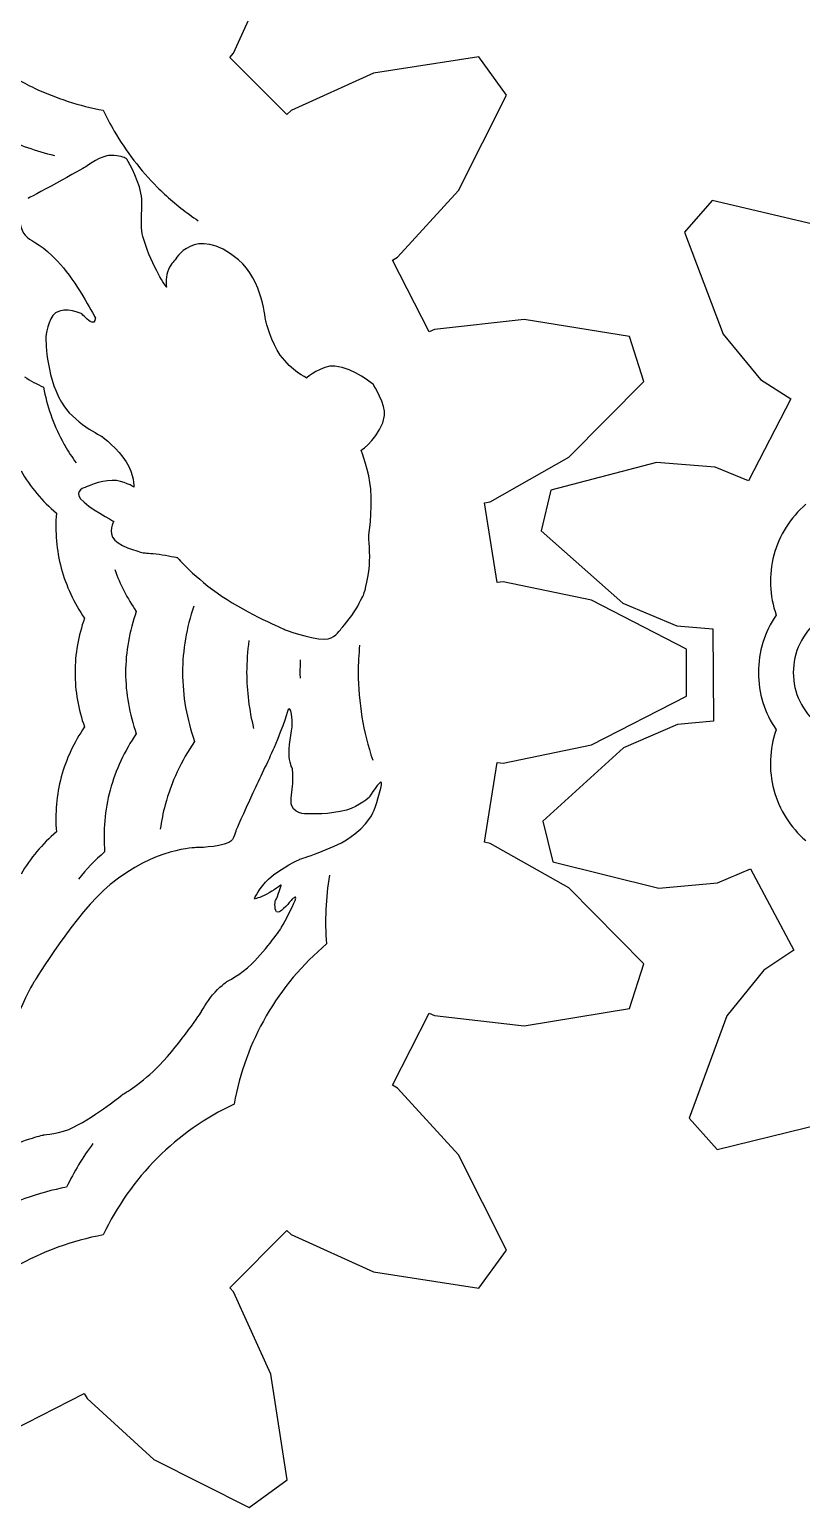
# Model space of a CAD drawing. Extents: x 39 to 360, y -214 to 103.
# Drawn here: x 160.2 to 212.3, y -201.7 to -102 of the extents above; entities that cross this region are included whole.
import ezdxf

# ---------------------------------------------------------------- set-up
doc = ezdxf.new("R2010")
doc.units = 0
doc.layers.add('Cogs_-_Cut', color=7, linetype='CONTINUOUS')
doc.layers.add('Cogs_-_Etch', color=7, linetype='CONTINUOUS')

msp = doc.modelspace()

# ---------------------------------------------------------------- linework, layer by layer
at = {"layer": 'Cogs_-_Cut', "color": 7}
for p, q in [((174.023624, -103.545687), (176.542677, -97.992745)), ((173.760144, -103.836729), (174.023624, -103.545687)), ((177.606523, -107.68311), (173.760144, -103.836729)), ((190.565044, -103.805862), (183.450507, -104.900574)), ((192.432009, -106.376179), (190.565044, -103.805862)), ((183.450507, -104.900574), (177.897564, -107.419631)), ((189.193068, -112.8039), (192.432009, -106.376179)), ((177.897564, -107.419631), (177.606523, -107.68311)), ((185.081553, -117.306778), (189.193068, -112.8039)), ((206.308853, -113.495124), (204.450157, -115.616752)), ((213.482369, -115.171369), (206.308853, -113.495124)), ((204.450157, -115.616752), (207.052443, -122.508046)), ((184.740352, -117.501907), (185.081553, -117.306778)), ((187.210347, -122.348743), (184.740352, -117.501907)), ((193.627595, -121.508692), (187.568086, -122.187789)), ((200.732209, -122.665693), (193.627595, -121.508692)), ((187.568086, -122.187789), (187.210347, -122.348743)), ((207.052443, -122.508046), (209.578662, -125.562328)), ((201.713925, -125.687454), (200.732209, -122.665693)), ((209.578662, -125.562328), (211.629185, -126.873671)), ((196.646602, -130.799425), (201.713925, -125.687454)), ((211.629185, -126.873671), (208.771132, -132.390783)), ((191.345013, -133.811266), (196.646602, -130.799425)), ((202.56555, -131.170392), (195.434481, -133.01972)), ((206.517215, -131.471907), (202.56555, -131.170392)), ((208.771132, -132.390783), (206.517215, -131.471907)), ((195.434481, -133.01972), (194.774673, -135.762017)), ((190.960815, -133.891742), (191.345013, -133.811266)), ((191.811893, -139.264991), (190.960815, -133.891742)), ((194.774673, -135.762017), (200.281867, -140.655155)), ((192.202153, -139.221994), (191.811893, -139.264991)), ((198.175121, -140.448447), (192.202153, -139.221994)), ((204.57418, -143.744715), (198.175121, -140.448447)), ((200.281867, -140.655155), (203.937526, -142.185327)), ((203.937526, -142.185327), (206.362873, -142.393136)), ((206.362873, -142.393136), (206.396497, -148.606436)), ((204.57418, -146.921369), (204.57418, -143.744715)), ((198.175121, -150.217637), (204.57418, -146.921369)), ((203.973354, -148.84015), (200.334231, -150.410011)), ((206.396497, -148.606436), (203.973354, -148.84015)), ((192.202153, -151.44409), (198.175121, -150.217637)), ((200.334231, -150.410011), (194.879956, -155.361577)), ((190.960815, -156.774342), (191.811893, -151.401097)), ((191.811893, -151.401097), (192.202153, -151.44409)), ((194.879956, -155.361577), (195.569527, -158.096709)), ((191.345013, -156.854821), (190.960815, -156.774342)), ((196.646602, -159.86666), (191.345013, -156.854821)), ((195.569527, -158.096709), (202.719342, -159.869417)), ((206.668246, -159.525459), (208.912243, -158.582328)), ((208.912243, -158.582328), (211.829275, -164.068573)), ((201.713925, -164.97863), (196.646602, -159.86666)), ((202.719342, -159.869417), (206.668246, -159.525459)), ((211.829275, -164.068573), (209.792536, -165.401413)), ((200.732209, -168.000392), (201.713925, -164.97863)), ((209.792536, -165.401413), (207.299388, -168.482707)), ((184.740352, -173.164178), (187.210347, -168.316791)), ((187.210347, -168.316791), (187.568086, -168.477745)), ((187.568086, -168.477745), (193.627595, -169.157393)), ((193.627595, -169.157393), (200.732209, -168.000392)), ((207.299388, -168.482707), (204.770965, -175.402115)), ((185.081553, -173.359306), (184.740352, -173.164178)), ((189.193068, -177.86219), (185.081553, -173.359306)), ((204.770965, -175.402115), (206.652814, -177.503344)), ((206.652814, -177.503344), (213.807588, -175.749926)), ((192.432009, -184.289914), (189.193068, -177.86219)), ((173.760144, -186.82935), (177.606523, -182.982971)), ((177.606523, -182.982971), (177.897564, -183.246454)), ((177.897564, -183.246454), (183.450507, -185.765513)), ((190.565044, -186.860225), (192.432009, -184.289914)), ((183.450507, -185.765513), (190.565044, -186.860225)), ((174.023624, -187.120405), (173.760144, -186.82935)), ((176.542677, -192.673353), (174.023624, -187.120405)), ((177.637392, -199.787865), (176.542677, -192.673353)), ((159.094509, -196.432638), (163.941345, -193.963194)), ((163.941345, -193.963194), (164.136476, -194.303836)), ((164.136476, -194.303836), (168.639355, -198.415362)), ((168.639355, -198.415362), (175.067076, -201.65485)), ((175.067076, -201.65485), (177.637392, -199.787865))]:
    msp.add_line(p, q, dxfattribs=at)
at = {"layer": 'Cogs_-_Etch', "color": 7}
for p, q in [((165.960448, -110.446351), (165.960448, -110.446351)), ((177.769136, -147.784049), (177.769131, -147.78347)), ((166.552996, -173.784305), (166.552996, -173.784305))]:
    msp.add_line(p, q, dxfattribs=at)
for points in [[(159.269574, -105.218613), (159.699571, -105.465137), (160.139417, -105.69444), (160.587648, -105.905988)], [(160.587648, -105.905988), (162.059761, -106.60076), (163.622335, -107.104002), (165.22367, -107.396776)], [(165.22367, -107.396776), (165.452061, -107.878823), (165.701201, -108.351009), (165.969981, -108.811742)], [(158.38277, -109.190753), (159.512316, -109.735284), (160.701584, -110.156009), (161.92235, -110.442597)], [(165.969981, -108.811742), (166.769999, -110.183103), (167.743999, -111.453026), (168.862637, -112.579711)], [(165.455535, -110.482182), (164.784885, -110.625683), (164.006939, -111.237347), (164.006939, -111.237347)], [(165.960448, -110.446351), (165.80356, -110.437038), (165.632632, -110.44494), (165.455535, -110.482182)], [(166.774591, -110.655814), (166.774591, -110.655814), (166.431104, -110.474308), (165.960448, -110.446351)], [(167.763472, -112.991312), (167.5488, -111.868175), (166.774591, -110.655814), (166.774591, -110.655814)], [(164.006939, -111.237347), (164.006939, -111.237347), (163.009334, -111.79434), (162.069969, -112.310011)], [(162.069969, -112.310011), (161.075251, -112.854387), (160.138511, -113.352359), (160.138511, -113.352359)], [(168.862637, -112.579711), (169.025866, -112.741856), (169.192104, -112.900965), (169.361225, -113.056946)], [(167.9575, -116.129381), (167.612729, -115.037091), (167.967462, -114.07294), (167.763472, -112.991312)], [(169.361225, -113.056946), (170.072047, -113.712548), (170.833771, -114.312931), (171.636955, -114.851456)], [(159.531623, -114.146109), (159.645096, -116.765817), (160.351035, -115.410812), (162.5374, -118.027768)], [(174.342227, -117.479859), (171.38295, -115.033752), (170.049912, -117.522853), (170.049912, -117.522853)], [(169.486572, -119.34407), (169.486572, -119.34407), (168.519794, -117.957024), (167.9575, -116.129381)], [(170.049912, -117.522853), (170.049912, -117.522853), (169.704955, -117.822582), (169.55437, -118.316603)], [(176.191003, -121.636022), (176.191003, -121.636022), (175.9885, -118.846393), (174.342227, -117.479859)], [(162.5374, -118.027768), (163.555779, -119.250547), (164.690448, -121.411127), (164.690448, -121.411127)], [(169.55437, -118.316603), (169.429007, -118.724713), (169.486572, -119.34407), (169.486572, -119.34407)], [(163.780941, -121.132763), (163.780941, -121.132763), (162.682276, -120.621602), (162.009887, -121.067169)], [(162.009887, -121.067169), (161.4826, -121.405506), (161.350082, -122.714198), (161.350082, -122.714198)], [(164.444604, -121.704924), (164.210876, -121.632641), (163.780941, -121.132763), (163.780941, -121.132763)], [(164.690448, -121.411127), (164.690448, -121.411127), (164.671002, -121.772301), (164.444604, -121.704924)], [(177.173819, -123.918054), (176.584514, -123.108228), (176.191003, -121.636022), (176.191003, -121.636022)], [(161.350082, -122.714198), (161.350082, -122.714198), (161.31041, -125.184769), (162.396842, -127.094708)], [(178.941566, -125.462007), (178.941566, -125.462007), (177.936621, -124.98392), (177.173819, -123.918054)], [(180.858143, -124.664949), (179.970865, -124.579032), (178.941566, -125.462007), (178.941566, -125.462007)], [(159.916822, -125.388152), (160.327763, -125.645832), (160.753769, -125.879476), (161.192117, -126.08716)], [(183.457122, -125.908491), (183.457122, -125.908491), (182.150916, -124.798432), (180.858143, -124.664949)], [(161.192117, -126.08716), (161.421205, -127.341536), (161.845622, -128.559974), (162.44458, -129.685629)], [(184.21339, -127.994841), (184.323053, -127.303778), (183.457122, -125.908491), (183.457122, -125.908491)], [(162.396842, -127.094708), (163.153392, -128.428196), (165.15402, -129.417529), (165.15402, -129.417529)], [(182.628647, -130.338609), (182.628647, -130.338609), (183.994109, -129.382988), (184.21339, -127.994841)], [(165.15402, -129.417529), (165.15402, -129.417529), (166.239794, -130.267938), (166.770183, -131.115271)], [(162.44458, -129.685629), (162.504631, -129.798492), (162.56644, -129.910422), (162.629983, -130.021363)], [(162.629983, -130.021363), (162.863028, -130.422153), (163.118749, -130.80972), (163.395285, -131.18183)], [(183.275772, -132.946961), (183.18703, -131.824676), (182.628647, -130.338609), (182.628647, -130.338609)], [(166.770183, -131.115271), (167.305284, -131.969603), (167.296042, -132.821282), (167.296042, -132.821282)], [(159.672686, -131.728808), (160.29971, -132.807168), (161.11152, -133.777786), (162.06207, -134.585529)], [(165.832564, -132.366531), (164.963224, -132.373248), (164.038909, -132.830101), (164.038909, -132.830101)], [(167.296042, -132.821282), (167.296042, -132.821282), (166.581774, -132.369353), (165.832564, -132.366531)], [(164.038909, -132.830101), (164.038909, -132.830101), (163.223025, -133.040735), (163.696605, -133.620546)], [(183.139072, -136.1396), (183.139072, -136.1396), (183.397728, -134.515653), (183.275772, -132.946961)], [(162.06207, -134.585529), (161.960955, -135.827298), (162.072568, -137.086145), (162.390551, -138.290762)], [(163.696605, -133.620546), (164.167199, -134.191705), (165.926824, -135.128671), (165.926824, -135.128671)], [(212.645453, -133.981249), (211.592674, -134.880051), (210.837152, -136.076933), (210.478587, -137.413952)], [(165.926824, -135.128671), (165.926824, -135.128671), (165.502395, -135.875318), (166.002891, -136.397568)], [(166.002891, -136.397568), (166.523619, -136.939067), (167.979547, -137.262977), (167.979547, -137.262977)], [(183.185373, -138.100824), (183.244211, -137.428926), (183.139072, -136.1396), (183.139072, -136.1396)], [(167.979547, -137.262977), (167.979547, -137.262977), (168.425741, -137.275733), (168.99599, -137.357233)], [(168.99599, -137.357233), (169.543067, -137.432206), (170.227405, -137.581027), (170.227405, -137.581027)], [(170.227405, -137.581027), (170.227405, -137.581027), (171.415735, -138.967771), (173.239244, -140.191032)], [(210.478587, -137.413952), (210.123941, -138.747047), (210.180364, -140.156194), (210.640462, -141.456666)], [(162.390551, -138.290762), (162.717139, -139.494657), (163.250101, -140.642238), (163.959207, -141.668471)], [(165.997105, -138.381079), (166.35934, -139.380707), (166.850068, -140.333792), (167.454504, -141.208542)], [(182.790152, -140.085749), (182.790152, -140.085749), (183.083702, -139.26483), (183.185373, -138.100824)], [(173.239244, -140.191032), (175.01478, -141.383359), (177.433441, -142.412429), (177.433441, -142.412429)], [(182.165075, -141.226765), (182.476233, -140.759843), (182.790152, -140.085749), (182.790152, -140.085749)], [(167.454504, -141.208542), (166.98286, -142.529136), (166.737501, -143.930183), (166.732337, -145.332461)], [(171.329864, -140.858417), (170.837324, -142.295456), (170.58128, -143.813284), (170.575681, -145.332393)], [(181.202652, -142.468653), (181.202652, -142.468653), (181.712066, -141.912757), (182.165075, -141.226765)], [(210.640462, -141.456666), (209.85629, -142.59719), (209.436307, -143.948651), (209.43592, -145.332746)], [(163.959207, -141.668471), (163.540161, -142.841802), (163.322161, -144.086613), (163.317575, -145.332517)], [(177.433441, -142.412429), (177.433441, -142.412429), (179.067, -143.070159), (180.182904, -143.089322)], [(180.182904, -143.089322), (180.784243, -143.098946), (181.202652, -142.468653), (181.202652, -142.468653)], [(213.467919, -141.833385), (212.407338, -142.685425), (211.790162, -143.972303), (211.789656, -145.332746)], [(175.058118, -143.179983), (174.956684, -143.892718), (174.904053, -144.612391), (174.9014, -145.33232)], [(182.527186, -143.487162), (182.464117, -144.100058), (182.43119, -144.716048), (182.428919, -145.332193)], [(178.523248, -144.472809), (178.507754, -144.759022), (178.499457, -145.045621), (178.498384, -145.33226)], [(163.317575, -145.332517), (163.321667, -146.579677), (163.539734, -147.825855), (163.959207, -149.000384)], [(166.732337, -145.332461), (166.736937, -146.736147), (166.982383, -148.138732), (167.454504, -149.460675)], [(170.575681, -145.332393), (170.580846, -146.912256), (170.857113, -148.49088), (171.388487, -149.978736)], [(174.9014, -145.33232), (174.905577, -146.600183), (175.064832, -147.867336), (175.372697, -149.097252)], [(178.498384, -145.33226), (178.498667, -145.456909), (178.500642, -145.581553), (178.503718, -145.70616)], [(182.428919, -145.332193), (182.435523, -147.341034), (182.768206, -149.348384), (183.408853, -151.25234)], [(209.43592, -145.332746), (209.438249, -146.712123), (209.857278, -148.058615), (210.638082, -149.19573)], [(211.789656, -145.332746), (211.791099, -146.691836), (212.407942, -147.977162), (213.467326, -148.828534)], [(177.700782, -147.834733), (177.700782, -147.834733), (177.395005, -148.895959), (176.748282, -150.393476)], [(177.769131, -147.78347), (177.729312, -147.787676), (177.700782, -147.834733), (177.700782, -147.834733)], [(177.76087, -150.776045), (177.76801, -150.05902), (178.017339, -149.02754), (177.980803, -148.539214)], [(177.980803, -148.539214), (177.932977, -147.88958), (177.835504, -147.777019), (177.769136, -147.784049)], [(163.959207, -149.000384), (163.250395, -150.025695), (162.717446, -151.172336), (162.390551, -152.375181)], [(167.454504, -149.460675), (166.656729, -150.614673), (166.056889, -151.905227), (165.688967, -153.259039)], [(210.638082, -149.19573), (210.175952, -150.500627), (210.120341, -151.914979), (210.478587, -153.252133)], [(171.388487, -149.978736), (170.490586, -151.277571), (169.815462, -152.730101), (169.40136, -154.253827)], [(176.748282, -150.393476), (176.325536, -151.367566), (175.773644, -152.474371), (175.320082, -153.452169)], [(177.989625, -151.788627), (177.989625, -151.788627), (177.752036, -151.425627), (177.76087, -150.776045)], [(162.390551, -152.375181), (162.071908, -153.580662), (161.959984, -154.840502), (162.06111, -156.083287)], [(178.0078, -152.809479), (178.046634, -152.162634), (177.989625, -151.788627), (177.989625, -151.788627)], [(184.001715, -152.756012), (183.923198, -152.51949), (183.190326, -153.725597), (183.190326, -153.725597)], [(165.688967, -153.259039), (165.33033, -154.615816), (165.204357, -156.03378), (165.318178, -157.432544)], [(175.320082, -153.452169), (174.675981, -154.838862), (174.186785, -155.953584), (174.186785, -155.953584)], [(177.952679, -154.333589), (177.818325, -153.966725), (177.98113, -153.270319), (178.0078, -152.809479)], [(183.501761, -154.626834), (183.501761, -154.626834), (184.078234, -152.971638), (184.001715, -152.756012)], [(210.478587, -153.252133), (210.83793, -154.583677), (211.591135, -155.77561), (212.639504, -156.671746)], [(169.40136, -154.253827), (169.258336, -154.794915), (169.14819, -155.344647), (169.071276, -155.898999)], [(179.12787, -154.867717), (179.12787, -154.867717), (178.179264, -154.946697), (177.952679, -154.333589)], [(183.190326, -153.725597), (183.190326, -153.725597), (182.529508, -154.360956), (181.638104, -154.612503)], [(181.638104, -154.612503), (180.522945, -154.925505), (179.12787, -154.867717), (179.12787, -154.867717)], [(181.715825, -156.575932), (183.17184, -155.620705), (183.501761, -154.626834), (183.501761, -154.626834)], [(162.06111, -156.083287), (161.111153, -156.890234), (160.299691, -157.859831), (159.672686, -158.937133)], [(174.186785, -155.953584), (174.186785, -155.953584), (174.079501, -156.622724), (173.701716, -156.791431)], [(165.318178, -157.432544), (164.668045, -157.984805), (164.075545, -158.604751), (163.55231, -159.27848)], [(171.500713, -157.143105), (171.500713, -157.143105), (168.719489, -157.137743), (165.69366, -159.639558)], [(173.701716, -156.791431), (172.904737, -157.143368), (171.500713, -157.143105), (171.500713, -157.143105)], [(178.47082, -157.933576), (178.47082, -157.933576), (180.769359, -157.197786), (181.715825, -156.575932)], [(176.379511, -159.268069), (177.262683, -158.495858), (178.47082, -157.933576), (178.47082, -157.933576)], [(175.408819, -160.608072), (175.408819, -160.608072), (175.801364, -159.772832), (176.379511, -159.268069)], [(180.487947, -159.005405), (180.231711, -160.532478), (180.164294, -162.091293), (180.289883, -163.634659)], [(165.69366, -159.639558), (163.338025, -161.586779), (160.567356, -166.178074), (160.567356, -166.178074)], [(176.253831, -160.290021), (175.795288, -160.531002), (175.408819, -160.608072), (175.408819, -160.608072)], [(177.239405, -159.646752), (177.239405, -159.646752), (176.70951, -160.05138), (176.253831, -160.290021)], [(176.83261, -160.745875), (176.83261, -160.745875), (176.967682, -160.476271), (177.038762, -160.278998)], [(177.038762, -160.278998), (177.159367, -159.958625), (177.239405, -159.646752), (177.239405, -159.646752)], [(178.170408, -160.714444), (178.361484, -160.183742), (177.883225, -160.724378), (177.883225, -160.724378)], [(177.003484, -161.507655), (176.727121, -161.513186), (176.83261, -160.745875), (176.83261, -160.745875)], [(177.883225, -160.724378), (177.883225, -160.724378), (177.252393, -161.50249), (177.003484, -161.507655)], [(177.226177, -162.575897), (177.226177, -162.575897), (178.045776, -161.071178), (178.170408, -160.714444)], [(175.252276, -164.981952), (176.293955, -163.961444), (177.226177, -162.575897), (177.226177, -162.575897)], [(180.289883, -163.634659), (178.672642, -165.008432), (177.291176, -166.659102), (176.223741, -168.493135)], [(173.531931, -166.196831), (173.531931, -166.196831), (174.493716, -165.728088), (175.252276, -164.981952)], [(160.567356, -166.178074), (160.567356, -166.178074), (159.870445, -167.331432), (159.415316, -168.562632)], [(172.605889, -167.082633), (173.064387, -166.533367), (173.531931, -166.196831), (173.531931, -166.196831)], [(171.843559, -168.216484), (171.843559, -168.216484), (172.227127, -167.53348), (172.605889, -167.082633)], [(169.015275, -171.828589), (170.485604, -170.282034), (171.843559, -168.216484), (171.843559, -168.216484)], [(176.223741, -168.493135), (175.168286, -170.334903), (174.428808, -172.357333), (174.047204, -174.44558)], [(166.552996, -173.784305), (166.552996, -173.784305), (167.880978, -173.021853), (169.015275, -171.828589)], [(163.218142, -176.005704), (164.807663, -175.194005), (166.552996, -173.784305), (166.552996, -173.784305)], [(174.047204, -174.44558), (172.129662, -175.354109), (170.368217, -176.590976), (168.862637, -178.086162)], [(161.185812, -176.524936), (161.185812, -176.524936), (162.385556, -176.430166), (163.218142, -176.005704)], [(159.564688, -177.02986), (159.564688, -177.02986), (159.976244, -176.879154), (160.272448, -176.787318)], [(160.272448, -176.787318), (160.744256, -176.639236), (161.185812, -176.524936), (161.185812, -176.524936)], [(164.526107, -177.108967), (163.837403, -178.027713), (163.2405, -179.015322), (162.748663, -180.052884)], [(168.862637, -178.086162), (167.36614, -179.591986), (166.128116, -181.354041), (165.218768, -183.272362)], [(162.748663, -180.052884), (160.838738, -180.401908), (158.989039, -181.078197), (157.304308, -182.043256)], [(165.218768, -183.272362), (163.13174, -183.653729), (161.110524, -184.392756), (159.269574, -185.447279)]]:
    msp.add_open_spline(points, degree=3, dxfattribs=at)

doc.saveas('drawing.dxf')
